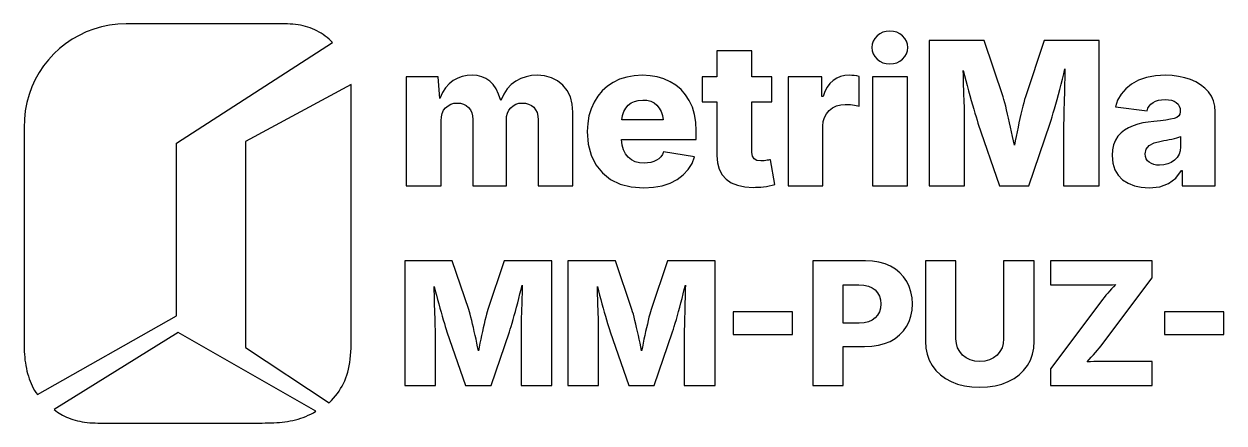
# Model space of a CAD drawing. Header units: metres. Extents: x 0.8 to 63.1, y 0.8 to 12.
# Drawn here: x 0.8 to 34.47, y 0.8 to 12 of the extents above; entities that cross this region are included whole.
import ezdxf

# ---------------------------------------------------------------- set-up
doc = ezdxf.new("R2010")
doc.units = ezdxf.units.M

msp = doc.modelspace()

# ---------------------------------------------------------------- linework, layer by layer
for p, q in [((2.75764, 11.8547), (2.54706, 11.7757)), ((2.976, 11.9173), (2.75764, 11.8547)), ((3.2014, 11.9628), (2.976, 11.9173)), ((3.43317, 11.9906), (3.2014, 11.9628)), ((3.67058, 12), (3.43317, 11.9906)), ((8.18823, 12), (3.67058, 12)), ((8.26517, 11.9986), (8.18823, 12)), ((8.3407, 11.9944), (8.26517, 11.9986)), ((8.41481, 11.9874), (8.3407, 11.9944)), ((8.48752, 11.9778), (8.41481, 11.9874)), ((8.55882, 11.9654), (8.48752, 11.9778)), ((8.62869, 11.9504), (8.55882, 11.9654)), ((8.69717, 11.9328), (8.62869, 11.9504)), ((8.76422, 11.9127), (8.69717, 11.9328)), ((8.82988, 11.8899), (8.76422, 11.9127)), ((8.8941, 11.8647), (8.82988, 11.8899)), ((8.95694, 11.837), (8.8941, 11.8647)), ((9.01834, 11.8069), (8.95694, 11.837)), ((9.07834, 11.7743), (9.01834, 11.8069)), ((24.992, 11.7921), (24.8992, 11.767)), ((25.0921, 11.8005), (24.992, 11.7921)), ((25.1934, 11.7921), (25.0921, 11.8005)), ((25.287, 11.767), (25.1934, 11.7921)), ((1.96893, 11.4473), (1.79646, 11.3096)), ((2.15199, 11.5714), (1.96893, 11.4473)), ((2.34494, 11.6811), (2.15199, 11.5714)), ((2.54706, 11.7757), (2.34494, 11.6811)), ((5.08235, 8.65881), (9.45882, 11.4823)), ((9.13693, 11.7394), (9.07834, 11.7743)), ((9.19411, 11.7022), (9.13693, 11.7394)), ((9.24988, 11.6627), (9.19411, 11.7022)), ((9.30423, 11.6209), (9.24988, 11.6627)), ((9.35716, 11.5769), (9.30423, 11.6209)), ((9.40869, 11.5307), (9.35716, 11.5769)), ((9.45882, 11.4823), (9.40869, 11.5307)), ((24.6244, 11.5177), (24.5965, 11.4326)), ((24.6708, 11.5956), (24.6244, 11.5177)), ((24.7358, 11.6663), (24.6708, 11.5956)), ((24.8138, 11.725), (24.7358, 11.6663)), ((24.8992, 11.767), (24.8138, 11.725)), ((25.3729, 11.725), (25.287, 11.767)), ((25.451, 11.6663), (25.3729, 11.725)), ((25.5161, 11.5956), (25.451, 11.6663)), ((25.5625, 11.5177), (25.5161, 11.5956)), ((25.5904, 11.4326), (25.5625, 11.5177)), ((27.7381, 11.5402), (26.1955, 11.5402)), ((26.1955, 11.5402), (26.1955, 7.45805)), ((28.271, 9.9512), (27.7381, 11.5402)), ((29.4181, 11.5402), (28.8936, 9.9512)), ((30.9635, 11.5402), (29.4181, 11.5402)), ((30.9635, 7.45805), (30.9635, 11.5402)), ((1.63528, 11.1588), (1.48611, 10.9957)), ((1.79646, 11.3096), (1.63528, 11.1588)), ((21.2204, 11.2499), (20.2415, 11.2499)), ((20.2415, 11.2499), (20.2415, 10.5211)), ((21.2204, 10.5211), (21.2204, 11.2499)), ((24.5965, 11.4326), (24.5872, 11.3403)), ((24.5872, 11.3403), (24.5965, 11.248)), ((24.5965, 11.248), (24.6244, 11.1628)), ((24.6244, 11.1628), (24.6708, 11.0849)), ((25.5161, 11.0849), (25.5625, 11.1628)), ((25.5625, 11.1628), (25.5904, 11.248)), ((25.5997, 11.3403), (25.5904, 11.4326)), ((25.5904, 11.248), (25.5997, 11.3403)), ((1.34964, 10.8209), (1.22658, 10.6351)), ((1.48611, 10.9957), (1.34964, 10.8209)), ((24.6708, 11.0849), (24.7358, 11.0142)), ((24.7358, 11.0142), (24.8138, 10.9555)), ((24.8138, 10.9555), (24.8992, 10.9135)), ((24.8992, 10.9135), (24.992, 10.8884)), ((24.992, 10.8884), (25.0921, 10.88)), ((25.0921, 10.88), (25.1934, 10.8884)), ((25.1934, 10.8884), (25.287, 10.9135)), ((25.287, 10.9135), (25.3729, 10.9555)), ((25.3729, 10.9555), (25.451, 11.0142)), ((25.451, 11.0142), (25.5161, 11.0849)), ((1.11765, 10.4389), (1.02353, 10.2331)), ((1.22658, 10.6351), (1.11765, 10.4389)), ((12.4229, 10.5211), (11.5225, 10.5211)), ((11.5225, 10.5211), (11.5225, 7.45805)), ((12.4677, 9.91286), (12.4229, 10.5211)), ((12.9673, 10.4767), (12.8422, 10.4101)), ((13.097, 10.5242), (12.9673, 10.4767)), ((13.2316, 10.5527), (13.097, 10.5242)), ((13.3708, 10.5622), (13.2316, 10.5527)), ((13.5133, 10.5517), (13.3708, 10.5622)), ((13.6433, 10.5204), (13.5133, 10.5517)), ((13.7608, 10.4682), (13.6433, 10.5204)), ((13.8659, 10.3951), (13.7608, 10.4682)), ((14.7426, 10.4689), (14.6007, 10.3964)), ((14.8893, 10.5208), (14.7426, 10.4689)), ((15.0406, 10.5518), (14.8893, 10.5208)), ((15.1967, 10.5622), (15.0406, 10.5518)), ((15.407, 10.5449), (15.1967, 10.5622)), ((15.5975, 10.493), (15.407, 10.5449)), ((15.7681, 10.4065), (15.5975, 10.493)), ((17.5113, 10.4477), (17.3297, 10.3608)), ((17.7084, 10.5098), (17.5113, 10.4477)), ((17.9208, 10.547), (17.7084, 10.5098)), ((18.1487, 10.5594), (17.9208, 10.547)), ((18.3626, 10.5482), (18.1487, 10.5594)), ((18.5641, 10.5146), (18.3626, 10.5482)), ((18.7532, 10.4585), (18.5641, 10.5146)), ((18.9298, 10.38), (18.7532, 10.4585)), ((20.2415, 10.5211), (19.8264, 10.5211)), ((19.8264, 10.5211), (19.8264, 9.81149)), ((21.7841, 10.5211), (21.2204, 10.5211)), ((21.7841, 9.81149), (21.7841, 10.5211)), ((23.1856, 10.5211), (22.2348, 10.5211)), ((22.2348, 10.5211), (22.2348, 7.45805)), ((23.1856, 9.96219), (23.1856, 10.5211)), ((23.5997, 10.4762), (23.4983, 10.4115)), ((23.709, 10.5225), (23.5997, 10.4762)), ((23.8262, 10.5502), (23.709, 10.5225)), ((23.9513, 10.5594), (23.8262, 10.5502)), ((24.0223, 10.5574), (23.9513, 10.5594)), ((24.0922, 10.5512), (24.0223, 10.5574)), ((24.1611, 10.5409), (24.0922, 10.5512)), ((24.229, 10.5266), (24.1611, 10.5409)), ((24.229, 9.6937), (24.229, 10.5266)), ((25.5829, 10.5211), (24.604, 10.5211)), ((24.604, 10.5211), (24.604, 7.45805)), ((25.5829, 7.45805), (25.5829, 10.5211)), ((27.1549, 10.5639), (27.1519, 10.6991)), ((27.1519, 10.6991), (27.1874, 10.5556)), ((27.1582, 10.4265), (27.1549, 10.5639)), ((27.1874, 10.5556), (27.2238, 10.4125)), ((29.8952, 10.3086), (29.9324, 10.4546)), ((29.9324, 10.4546), (29.9688, 10.6004)), ((29.9688, 10.6004), (30.0043, 10.7457)), ((29.998, 10.4663), (29.9943, 10.3224)), ((30.0013, 10.6074), (29.998, 10.4663)), ((30.0043, 10.7457), (30.0013, 10.6074)), ((32.2904, 10.4981), (32.0674, 10.4215)), ((32.5421, 10.5441), (32.2904, 10.4981)), ((32.8223, 10.5594), (32.5421, 10.5441)), ((33.0126, 10.5521), (32.8223, 10.5594)), ((33.1935, 10.53), (33.0126, 10.5521)), ((33.3652, 10.4931), (33.1935, 10.53)), ((33.5276, 10.4416), (33.3652, 10.4931)), ((33.6774, 10.3758), (33.5276, 10.4416)), ((1.02353, 10.2331), (0.94493, 10.0182)), ((9.97646, 10.3059), (7.01176, 8.70587)), ((9.97646, 3.01176), (9.97646, 10.3059)), ((12.6259, 10.2098), (12.5395, 10.0734)), ((12.7267, 10.322), (12.6259, 10.2098)), ((12.8422, 10.4101), (12.7267, 10.322)), ((13.9596, 10.2985), (13.8659, 10.3951)), ((14.043, 10.1759), (13.9596, 10.2985)), ((14.116, 10.0272), (14.043, 10.1759)), ((14.3557, 10.1776), (14.2587, 10.0284)), ((14.4697, 10.3003), (14.3557, 10.1776)), ((14.6007, 10.3964), (14.4697, 10.3003)), ((15.919, 10.2855), (15.7681, 10.4065)), ((16.0423, 10.1341), (15.919, 10.2855)), ((16.1304, 9.9567), (16.0423, 10.1341)), ((17.0215, 10.1228), (16.8972, 9.97423)), ((17.1657, 10.2516), (17.0215, 10.1228)), ((17.3297, 10.3608), (17.1657, 10.2516)), ((19.0911, 10.2796), (18.9298, 10.38)), ((19.2341, 10.1581), (19.0911, 10.2796)), ((19.3589, 10.0153), (19.2341, 10.1581)), ((23.2682, 10.1033), (23.2193, 9.96219)), ((23.3311, 10.2252), (23.2682, 10.1033)), ((23.4078, 10.3279), (23.3311, 10.2252)), ((23.4983, 10.4115), (23.4078, 10.3279)), ((27.1619, 10.2872), (27.1582, 10.4265)), ((27.1659, 10.1457), (27.1619, 10.2872)), ((27.17, 10.0057), (27.1659, 10.1457)), ((27.2238, 10.4125), (27.261, 10.27)), ((27.261, 10.27), (27.2991, 10.1279)), ((27.2991, 10.1279), (27.3373, 9.98898)), ((29.8189, 10.0184), (29.8571, 10.1622)), ((29.8571, 10.1622), (29.8952, 10.3086)), ((29.9903, 10.1759), (29.9785, 9.75592)), ((29.9943, 10.3224), (29.9903, 10.1759)), ((31.7094, 10.1825), (31.5794, 10.0324)), ((31.8728, 10.3142), (31.7094, 10.1825)), ((32.0674, 10.4215), (31.8728, 10.3142)), ((33.8109, 10.2961), (33.6774, 10.3758)), ((33.9284, 10.2025), (33.8109, 10.2961)), ((34.0297, 10.095), (33.9284, 10.2025)), ((0.88258, 9.79509), (0.83717, 9.56427)), ((0.94493, 10.0182), (0.88258, 9.79509)), ((12.5395, 10.0734), (12.4677, 9.91286)), ((12.7745, 9.74847), (12.8606, 9.77315)), ((12.8606, 9.77315), (12.9557, 9.78136)), ((12.9557, 9.78136), (13.048, 9.77356)), ((13.048, 9.77356), (13.1314, 9.75018)), ((14.1786, 9.85258), (14.116, 10.0272)), ((14.2587, 10.0284), (14.1786, 9.85258)), ((14.5958, 9.74814), (14.6833, 9.77306)), ((14.6833, 9.77306), (14.7816, 9.78136)), ((14.7816, 9.78136), (14.8741, 9.77382)), ((14.8741, 9.77382), (14.958, 9.75122)), ((16.1832, 9.75327), (16.1304, 9.9567)), ((16.7926, 9.806), (16.7098, 9.62073)), ((16.8972, 9.97423), (16.7926, 9.806)), ((17.749, 9.71696), (17.8308, 9.78229)), ((17.8308, 9.78229), (17.9261, 9.82895)), ((17.9261, 9.82895), (18.0348, 9.85695)), ((18.0348, 9.85695), (18.1571, 9.86627)), ((18.1571, 9.86627), (18.2779, 9.85712)), ((18.2779, 9.85712), (18.385, 9.82964)), ((18.385, 9.82964), (18.4784, 9.78383)), ((18.4784, 9.78383), (18.5582, 9.71971)), ((19.4655, 9.85121), (19.3589, 10.0153)), ((19.5508, 9.66687), (19.4655, 9.85121)), ((19.8264, 9.81149), (20.2415, 9.81149)), ((20.2415, 9.81149), (20.2415, 8.31012)), ((21.2204, 8.39503), (21.2204, 9.81149)), ((21.2204, 9.81149), (21.7841, 9.81149)), ((23.2193, 9.96219), (23.1856, 9.96219)), ((27.174, 9.87071), (27.17, 10.0057)), ((27.1813, 9.61555), (27.174, 9.87071)), ((27.3373, 9.98898), (27.3745, 9.85568)), ((27.3745, 9.85568), (27.4109, 9.72801)), ((28.2928, 9.87604), (28.271, 9.9512)), ((28.3162, 9.79025), (28.2928, 9.87604)), ((28.3412, 9.69386), (28.3162, 9.79025)), ((28.8484, 9.78992), (28.8234, 9.69308)), ((28.8718, 9.87595), (28.8484, 9.78992)), ((28.8936, 9.9512), (28.8718, 9.87595)), ((29.7453, 9.74786), (29.7817, 9.88031)), ((29.7817, 9.88031), (29.8189, 10.0184)), ((31.4829, 9.86398), (31.4199, 9.67725)), ((31.5794, 10.0324), (31.4829, 9.86398)), ((32.4172, 9.74878), (32.4773, 9.79501)), ((32.4773, 9.79501), (32.5478, 9.83218)), ((32.5478, 9.83218), (32.6273, 9.85873)), ((32.6273, 9.85873), (32.716, 9.87466)), ((32.716, 9.87466), (32.8138, 9.87997)), ((32.8138, 9.87997), (32.9081, 9.87459)), ((32.9081, 9.87459), (32.9916, 9.8584)), ((32.9916, 9.8584), (33.0644, 9.83144)), ((33.0644, 9.83144), (33.1266, 9.79369)), ((33.1266, 9.79369), (33.1763, 9.74599)), ((34.1113, 9.9744), (34.0297, 10.095)), ((34.1696, 9.84126), (34.1113, 9.9744)), ((34.2046, 9.69565), (34.1696, 9.84126)), ((0.83717, 9.56427), (0.8094, 9.32646)), ((12.5094, 9.39093), (12.5333, 9.49092)), ((12.5333, 9.49092), (12.5732, 9.57722)), ((12.5732, 9.57722), (12.629, 9.64983)), ((12.629, 9.64983), (12.6973, 9.70737)), ((12.6973, 9.70737), (12.7745, 9.74847)), ((13.1314, 9.75018), (13.2058, 9.71123)), ((13.2058, 9.71123), (13.2713, 9.65669)), ((13.2713, 9.65669), (13.3247, 9.58896)), ((13.3247, 9.58896), (13.3628, 9.51045)), ((13.3628, 9.51045), (13.3857, 9.42114)), ((14.3404, 9.4006), (14.363, 9.494)), ((14.363, 9.494), (14.4007, 9.57661)), ((14.4007, 9.57661), (14.4535, 9.64845)), ((14.4535, 9.64845), (14.5192, 9.70659)), ((14.5192, 9.70659), (14.5958, 9.74814)), ((14.958, 9.75122), (15.0333, 9.71355)), ((15.0333, 9.71355), (15.1, 9.66081)), ((15.1, 9.66081), (15.1546, 9.59351)), ((15.1546, 9.59351), (15.1936, 9.51218)), ((15.1936, 9.51218), (15.217, 9.41679)), ((16.2009, 9.52382), (16.1832, 9.75327)), ((16.2009, 7.45805), (16.2009, 9.52382)), ((16.7098, 9.62073), (16.6506, 9.42108)), ((17.5709, 9.31285), (17.5926, 9.43365)), ((17.5926, 9.43365), (17.6295, 9.54128)), ((17.6295, 9.54128), (17.6816, 9.63571)), ((17.6816, 9.63571), (17.749, 9.71696)), ((18.5582, 9.71971), (18.6237, 9.63931)), ((18.6237, 9.63931), (18.6746, 9.54471)), ((18.6746, 9.54471), (18.7107, 9.4359)), ((18.7107, 9.4359), (18.7321, 9.31285)), ((19.6117, 9.4632), (19.5508, 9.66687)), ((19.6483, 9.24016), (19.6117, 9.4632)), ((23.2581, 9.37723), (23.3138, 9.48167)), ((23.3138, 9.48167), (23.3917, 9.5731)), ((23.3917, 9.5731), (23.4867, 9.64743)), ((23.4867, 9.64743), (23.5933, 9.70052)), ((23.5933, 9.70052), (23.7117, 9.73236)), ((23.7117, 9.73236), (23.8419, 9.74298)), ((23.8419, 9.74298), (23.8883, 9.7422)), ((23.8883, 9.7422), (23.9376, 9.7399)), ((23.9376, 9.7399), (23.9899, 9.73605)), ((23.9899, 9.73605), (24.0452, 9.73067)), ((24.0452, 9.73067), (24.0993, 9.72372)), ((24.0993, 9.72372), (24.1479, 9.71526)), ((24.1479, 9.71526), (24.1912, 9.70525)), ((24.1912, 9.70525), (24.229, 9.6937)), ((27.1844, 9.4987), (27.1813, 9.61555)), ((27.1866, 9.39331), (27.1844, 9.4987)), ((27.4109, 9.72801), (27.4464, 9.60599)), ((27.4464, 9.60599), (27.48, 9.49229)), ((27.48, 9.49229), (27.5109, 9.38956)), ((28.3677, 9.58684), (28.3412, 9.69386)), ((28.3952, 9.47227), (28.3677, 9.58684)), ((28.4228, 9.35327), (28.3952, 9.47227)), ((28.7695, 9.4704), (28.7422, 9.35121)), ((28.7969, 9.58546), (28.7695, 9.4704)), ((28.8234, 9.69308), (28.7969, 9.58546)), ((29.6446, 9.39607), (29.676, 9.50282)), ((29.676, 9.50282), (29.7098, 9.62106)), ((29.7098, 9.62106), (29.7453, 9.74786)), ((29.9718, 9.50592), (29.9696, 9.39745)), ((29.9749, 9.62656), (29.9718, 9.50592)), ((29.9785, 9.75592), (29.9749, 9.62656)), ((31.4199, 9.67725), (32.3062, 9.5649)), ((32.3062, 9.5649), (32.3316, 9.63373)), ((32.3316, 9.63373), (32.3686, 9.69502)), ((32.3686, 9.69502), (32.4172, 9.74878)), ((33.1763, 9.74599), (33.2118, 9.68922)), ((33.2294, 9.4722), (33.197, 9.41869)), ((33.2118, 9.68922), (33.2331, 9.62338)), ((33.2402, 9.53751), (33.2294, 9.4722)), ((33.2331, 9.62338), (33.2402, 9.54846)), ((33.2402, 9.54846), (33.2402, 9.53751)), ((34.2162, 9.53751), (34.2046, 9.69565)), ((34.2162, 7.45805), (34.2162, 9.53751)), ((0.8094, 9.32646), (0.79999, 9.08235)), ((12.5014, 9.27722), (12.5094, 9.39093)), ((12.5014, 7.45805), (12.5014, 9.27722)), ((13.3857, 9.42114), (13.3933, 9.32106)), ((13.3933, 9.32106), (13.3933, 7.45805)), ((14.3329, 9.29642), (14.3404, 9.4006)), ((14.3329, 7.45805), (14.3329, 9.29642)), ((15.217, 9.41679), (15.2248, 9.30736)), ((15.2248, 9.30736), (15.2248, 7.45805)), ((16.6151, 9.20703), (16.6033, 8.97859)), ((16.6506, 9.42108), (16.6151, 9.20703)), ((18.7321, 9.31285), (17.5709, 9.31285)), ((19.6604, 8.99779), (19.6483, 9.24016)), ((23.2136, 9.12929), (23.2248, 9.25977)), ((23.2136, 7.45805), (23.2136, 9.12929)), ((23.2248, 9.25977), (23.2581, 9.37723)), ((27.1879, 9.29939), (27.1866, 9.39331)), ((27.1884, 9.21695), (27.1879, 9.29939)), ((27.1884, 7.45805), (27.1884, 9.21695)), ((27.5109, 9.38956), (27.5389, 9.29778)), ((27.5389, 9.29778), (27.5642, 9.21695)), ((27.5642, 9.21695), (28.1672, 7.45805)), ((28.4505, 9.22981), (28.4228, 9.35327)), ((28.4785, 9.10188), (28.4505, 9.22981)), ((28.5062, 8.97279), (28.4785, 9.10188)), ((28.6875, 9.10051), (28.6606, 8.97202)), ((28.7148, 9.22792), (28.6875, 9.10051)), ((28.7422, 9.35121), (28.7148, 9.22792)), ((28.9946, 7.45805), (29.5892, 9.21695)), ((29.5892, 9.21695), (29.6157, 9.30077)), ((29.6157, 9.30077), (29.6446, 9.39607)), ((29.9683, 9.30112), (29.9678, 9.21695)), ((29.9678, 9.21695), (29.9678, 7.45805)), ((29.9696, 9.39745), (29.9683, 9.30112)), ((31.9149, 9.14297), (31.789, 9.08853)), ((32.0507, 9.18665), (31.9149, 9.14297)), ((32.193, 9.22176), (32.0507, 9.18665)), ((32.3417, 9.24831), (32.193, 9.22176)), ((32.4969, 9.26628), (32.3417, 9.24831)), ((32.6819, 9.28366), (32.4969, 9.26628)), ((32.8387, 9.30293), (32.6819, 9.28366)), ((32.9673, 9.32408), (32.8387, 9.30293)), ((33.0677, 9.34711), (32.9673, 9.32408)), ((33.1431, 9.377), (33.0677, 9.34711)), ((33.197, 9.41869), (33.1431, 9.377)), ((0.79999, 9.08235), (0.79999, 3.05882)), ((16.6033, 8.97859), (16.6297, 8.62988)), ((17.5822, 8.60129), (17.5653, 8.75668)), ((17.5653, 8.75668), (19.6604, 8.75668)), ((19.6604, 8.75668), (19.6604, 8.99779)), ((28.5332, 8.84573), (28.5062, 8.97279)), ((28.5595, 8.72075), (28.5332, 8.84573)), ((28.6346, 8.8454), (28.6094, 8.72066)), ((28.6606, 8.97202), (28.6346, 8.8454)), ((31.49, 8.84709), (31.4201, 8.73837)), ((31.5765, 8.9406), (31.49, 8.84709)), ((31.6762, 9.02107), (31.5765, 8.9406)), ((31.789, 9.08853), (31.6762, 9.02107)), ((32.926, 8.75308), (33.0045, 8.76764)), ((33.0045, 8.76764), (33.0798, 8.78355)), ((33.0798, 8.78355), (33.1455, 8.80121)), ((33.1455, 8.80121), (33.2018, 8.82057)), ((33.2018, 8.82057), (33.2486, 8.84164)), ((33.2486, 8.84164), (33.2486, 8.54848)), ((5.08235, 3.81175), (5.08235, 8.65881)), ((7.01176, 8.70587), (7.01176, 2.91763)), ((16.6297, 8.62988), (16.7088, 8.32074)), ((17.619, 8.46661), (17.5822, 8.60129)), ((17.6755, 8.35265), (17.619, 8.46661)), ((28.5851, 8.59779), (28.5595, 8.72075)), ((28.6094, 8.72066), (28.5851, 8.59779)), ((31.3401, 8.46851), (31.3302, 8.30737)), ((31.3701, 8.61218), (31.3401, 8.46851)), ((31.4201, 8.73837), (31.3701, 8.61218)), ((32.2557, 8.3512), (32.284, 8.48596)), ((32.284, 8.48596), (32.3686, 8.59161)), ((32.3686, 8.59161), (32.5097, 8.66815)), ((32.5097, 8.66815), (32.7073, 8.71559)), ((32.7073, 8.71559), (32.7774, 8.72707)), ((32.7774, 8.72707), (32.8503, 8.73955)), ((32.8503, 8.73955), (32.926, 8.75308)), ((33.2379, 8.44006), (33.2058, 8.34229)), ((33.2486, 8.54848), (33.2379, 8.44006)), ((16.7088, 8.32074), (16.8407, 8.05113)), ((17.7518, 8.25941), (17.6755, 8.35265)), ((17.8447, 8.1869), (17.7518, 8.25941)), ((17.9506, 8.13513), (17.8447, 8.1869)), ((18.0697, 8.10405), (17.9506, 8.13513)), ((18.202, 8.0937), (18.0697, 8.10405)), ((18.2968, 8.09875), (18.202, 8.0937)), ((18.385, 8.11389), (18.2968, 8.09875)), ((18.4665, 8.13914), (18.385, 8.11389)), ((18.5414, 8.1745), (18.4665, 8.13914)), ((18.6076, 8.21945), (18.5414, 8.1745)), ((18.6634, 8.27347), (18.6076, 8.21945)), ((18.7086, 8.33656), (18.6634, 8.27347)), ((18.7433, 8.40874), (18.7086, 8.33656)), ((19.6156, 8.26903), (18.7433, 8.40874)), ((19.4343, 7.91217), (19.5408, 8.08049)), ((19.5408, 8.08049), (19.6156, 8.26903)), ((20.2415, 8.31012), (20.2576, 8.10403)), ((20.2576, 8.10403), (20.306, 7.92415)), ((21.236, 8.29076), (21.2204, 8.39503)), ((21.2828, 8.21626), (21.236, 8.29076)), ((21.3608, 8.17157), (21.2828, 8.21626)), ((21.47, 8.15668), (21.3608, 8.17157)), ((21.4978, 8.15746), (21.47, 8.15668)), ((21.5307, 8.15976), (21.4978, 8.15746)), ((21.5686, 8.1636), (21.5307, 8.15976)), ((21.6116, 8.16901), (21.5686, 8.1636)), ((21.654, 8.17493), (21.6116, 8.16901)), ((21.6898, 8.18033), (21.654, 8.17493)), ((21.7192, 8.18521), (21.6898, 8.18033)), ((21.7421, 8.18956), (21.7192, 8.18521)), ((21.8683, 7.4937), (21.7421, 8.18956)), ((31.3302, 8.30737), (31.3483, 8.09436)), ((31.3483, 8.09436), (31.4027, 7.91013)), ((32.2628, 8.27904), (32.2557, 8.3512)), ((32.2841, 8.21594), (32.2628, 8.27904)), ((32.3196, 8.16193), (32.2841, 8.21594)), ((32.3693, 8.11697), (32.3196, 8.16193)), ((32.4301, 8.0816), (32.3693, 8.11697)), ((32.4987, 8.05634), (32.4301, 8.0816)), ((32.9872, 8.11626), (32.8875, 8.07175)), ((33.0775, 8.17857), (32.9872, 8.11626)), ((33.1524, 8.25513), (33.0775, 8.17857)), ((33.2058, 8.34229), (33.1524, 8.25513)), ((16.8407, 8.05113), (17.0254, 7.82109)), ((17.0254, 7.82109), (17.2562, 7.6371)), ((19.1261, 7.63614), (19.2961, 7.76405)), ((19.2961, 7.76405), (19.4343, 7.91217)), ((20.306, 7.92415), (20.3867, 7.77046)), ((20.3867, 7.77046), (20.4995, 7.64297)), ((31.4027, 7.91013), (31.4934, 7.75465)), ((31.4934, 7.75465), (31.6204, 7.62794)), ((32.5752, 8.04118), (32.4987, 8.05634)), ((32.6596, 8.03613), (32.5752, 8.04118)), ((32.7783, 8.04503), (32.6596, 8.03613)), ((32.8875, 8.07175), (32.7783, 8.04503)), ((33.1164, 7.67604), (33.271, 7.88818)), ((33.271, 7.88818), (33.2963, 7.88818)), ((33.2963, 7.88818), (33.2963, 7.45805)), ((11.5225, 7.45805), (12.5014, 7.45805)), ((13.3933, 7.45805), (14.3329, 7.45805)), ((15.2248, 7.45805), (16.2009, 7.45805)), ((17.2562, 7.6371), (17.5264, 7.50568)), ((17.5264, 7.50568), (17.8361, 7.42682)), ((17.8361, 7.42682), (18.1852, 7.40053)), ((18.1852, 7.40053), (18.4575, 7.41527)), ((18.4575, 7.41527), (18.7051, 7.45944)), ((18.7051, 7.45944), (18.928, 7.53307)), ((18.928, 7.53307), (19.1261, 7.63614)), ((20.4995, 7.64297), (20.6437, 7.54289)), ((20.6437, 7.54289), (20.8179, 7.47142)), ((20.8179, 7.47142), (21.0223, 7.42853)), ((21.0223, 7.42853), (21.2568, 7.41423)), ((21.2568, 7.41423), (21.3266, 7.41525)), ((21.3266, 7.41525), (21.3985, 7.41833)), ((21.3985, 7.41833), (21.4725, 7.42348)), ((21.4725, 7.42348), (21.5485, 7.43068)), ((21.5485, 7.43068), (21.6264, 7.44078)), ((21.6264, 7.44078), (21.7056, 7.45465)), ((21.7056, 7.45465), (21.7862, 7.47229)), ((21.7862, 7.47229), (21.8683, 7.4937)), ((22.2348, 7.45805), (23.2136, 7.45805)), ((24.604, 7.45805), (25.5829, 7.45805)), ((26.1955, 7.45805), (27.1884, 7.45805)), ((28.1672, 7.45805), (28.9946, 7.45805)), ((29.9678, 7.45805), (30.9635, 7.45805)), ((31.6204, 7.62794), (31.7757, 7.52965)), ((31.7757, 7.52965), (31.951, 7.45944)), ((31.951, 7.45944), (32.1466, 7.41733)), ((32.1466, 7.41733), (32.3623, 7.40329)), ((32.3623, 7.40329), (32.662, 7.43359)), ((32.662, 7.43359), (32.9134, 7.52451)), ((32.9134, 7.52451), (33.1164, 7.67604)), ((33.2963, 7.45805), (34.2162, 7.45805)), ((12.8163, 5.35341), (11.4815, 5.35341)), ((11.4815, 5.35341), (11.4815, 1.84982)), ((13.2774, 3.98959), (12.8163, 5.35341)), ((14.27, 5.35341), (13.8162, 3.98959)), ((15.6072, 5.35341), (14.27, 5.35341)), ((15.6072, 1.84982), (15.6072, 5.35341)), ((17.3952, 5.35341), (16.0604, 5.35341)), ((16.0604, 5.35341), (16.0604, 1.84982)), ((17.8563, 3.98959), (17.3952, 5.35341)), ((18.8489, 5.35341), (18.3951, 3.98959)), ((20.1861, 5.35341), (18.8489, 5.35341)), ((20.1861, 1.84982), (20.1861, 5.35341)), ((24.4068, 5.35341), (22.9264, 5.35341)), ((22.9264, 5.35341), (22.9264, 1.84982)), ((24.6036, 5.34386), (24.4068, 5.35341)), ((24.7866, 5.3152), (24.6036, 5.34386)), ((24.9556, 5.26744), (24.7866, 5.3152)), ((25.1106, 5.20058), (24.9556, 5.26744)), ((25.25, 5.11665), (25.1106, 5.20058)), ((25.3724, 5.01775), (25.25, 5.11665)), ((26.9471, 5.35341), (26.0904, 5.35341)), ((26.0904, 5.35341), (26.0904, 3.09372)), ((26.9471, 3.16193), (26.9471, 5.35341)), ((29.141, 5.35341), (28.2843, 5.35341)), ((28.2843, 5.35341), (28.2843, 3.16193)), ((29.141, 3.09372), (29.141, 5.35341)), ((32.4467, 5.35341), (29.5999, 5.35341)), ((29.5999, 5.35341), (29.5999, 4.67622)), ((32.4467, 4.87607), (32.4467, 5.35341)), ((25.4776, 4.90385), (25.3724, 5.01775)), ((25.5656, 4.77496), (25.4776, 4.90385)), ((25.6352, 4.63315), (25.5656, 4.77496)), ((31.0682, 3.03494), (32.4467, 4.87607)), ((12.3117, 4.51543), (12.3091, 4.63152)), ((12.3091, 4.63152), (12.3398, 4.5083)), ((12.3145, 4.39755), (12.3117, 4.51543)), ((12.3177, 4.27794), (12.3145, 4.39755)), ((12.3398, 4.5083), (12.3713, 4.38553)), ((12.3713, 4.38553), (12.4035, 4.26318)), ((14.6828, 4.29631), (14.7151, 4.42168)), ((14.7151, 4.42168), (14.7465, 4.54674)), ((14.7465, 4.54674), (14.7773, 4.67149)), ((14.7718, 4.43167), (14.7686, 4.30821)), ((14.7747, 4.55276), (14.7718, 4.43167)), ((14.7773, 4.67149), (14.7747, 4.55276)), ((16.8905, 4.51543), (16.888, 4.63152)), ((16.888, 4.63152), (16.9187, 4.5083)), ((16.8934, 4.39755), (16.8905, 4.51543)), ((16.8966, 4.27794), (16.8934, 4.39755)), ((16.9187, 4.5083), (16.9502, 4.38553)), ((16.9502, 4.38553), (16.9824, 4.26318)), ((19.2617, 4.29631), (19.294, 4.42168)), ((19.294, 4.42168), (19.3254, 4.54674)), ((19.3254, 4.54674), (19.3561, 4.67149)), ((19.3507, 4.43167), (19.3475, 4.30821)), ((19.3535, 4.55276), (19.3507, 4.43167)), ((19.3561, 4.67149), (19.3535, 4.55276)), ((23.7831, 3.59927), (23.7831, 4.68092)), ((23.7831, 4.68092), (24.2248, 4.68092)), ((24.2248, 4.68092), (24.3661, 4.67181)), ((24.3661, 4.67181), (24.4893, 4.64449)), ((24.4893, 4.64449), (24.5942, 4.59892)), ((24.5942, 4.59892), (24.681, 4.53513)), ((24.681, 4.53513), (24.749, 4.45592)), ((24.749, 4.45592), (24.7975, 4.36406)), ((25.6848, 4.48044), (25.6352, 4.63315)), ((25.7147, 4.31686), (25.6848, 4.48044)), ((29.5999, 4.67622), (30.7454, 4.67622)), ((30.7454, 4.67622), (30.8303, 4.67628)), ((30.8303, 4.67628), (30.915, 4.67651)), ((30.915, 4.67651), (30.9995, 4.67688)), ((30.9995, 4.67688), (31.084, 4.6774)), ((31.084, 4.6774), (31.1682, 4.67834)), ((31.1527, 4.38397), (31.1028, 4.32321)), ((31.2041, 4.44461), (31.1527, 4.38397)), ((31.1682, 4.67834), (31.2523, 4.68004)), ((31.2567, 4.50508), (31.2041, 4.44461)), ((31.2523, 4.68004), (31.3363, 4.68246)), ((31.3103, 4.56541), (31.2567, 4.50508)), ((31.3647, 4.62558), (31.3103, 4.56541)), ((31.3363, 4.68246), (31.4201, 4.68561)), ((31.4201, 4.68561), (31.3647, 4.62558)), ((12.3212, 4.15654), (12.3177, 4.27794)), ((12.3282, 3.92052), (12.3212, 4.15654)), ((12.4035, 4.26318), (12.4365, 4.14128)), ((12.4365, 4.14128), (12.4695, 4.02202)), ((14.5846, 3.92876), (14.6169, 4.04729)), ((14.6169, 4.04729), (14.6499, 4.17065)), ((14.6499, 4.17065), (14.6828, 4.29631)), ((14.7651, 4.1824), (14.7581, 3.93758)), ((14.7686, 4.30821), (14.7651, 4.1824)), ((16.9001, 4.15654), (16.8966, 4.27794)), ((16.9071, 3.92052), (16.9001, 4.15654)), ((16.9824, 4.26318), (17.0154, 4.14128)), ((17.0154, 4.14128), (17.0484, 4.02202)), ((19.1635, 3.92876), (19.1957, 4.04729)), ((19.1957, 4.04729), (19.2287, 4.17065)), ((19.2287, 4.17065), (19.2617, 4.29631)), ((19.344, 4.1824), (19.337, 3.93758)), ((19.3475, 4.30821), (19.344, 4.1824)), ((24.7975, 4.36406), (24.8266, 4.25957)), ((24.8266, 4.25957), (24.8363, 4.14243)), ((24.8363, 4.14243), (24.8267, 4.02612)), ((25.7144, 3.96719), (25.7246, 4.14243)), ((25.7246, 4.14243), (25.7147, 4.31686)), ((31.0075, 4.20123), (29.6023, 2.32481)), ((31.0544, 4.26228), (31.0075, 4.20123)), ((31.1028, 4.32321), (31.0544, 4.26228)), ((1.17647, 1.59999), (5.08235, 3.81175)), ((12.3345, 3.70152), (12.3282, 3.92052)), ((12.4695, 4.02202), (12.5017, 3.90761)), ((12.5017, 3.90761), (12.5332, 3.79803)), ((12.5332, 3.79803), (12.5639, 3.69331)), ((13.2963, 3.92508), (13.2774, 3.98959)), ((13.3166, 3.85147), (13.2963, 3.92508)), ((13.3382, 3.76872), (13.3166, 3.85147)), ((13.3612, 3.67688), (13.3382, 3.76872)), ((13.7554, 3.76807), (13.7325, 3.6757)), ((13.7771, 3.85117), (13.7554, 3.76807)), ((13.7973, 3.925), (13.7771, 3.85117)), ((13.8162, 3.98959), (13.7973, 3.925)), ((14.4931, 3.60477), (14.5224, 3.70625)), ((14.5224, 3.70625), (14.5531, 3.81508)), ((14.5531, 3.81508), (14.5846, 3.92876)), ((14.7518, 3.71097), (14.7491, 3.60742)), ((14.7581, 3.93758), (14.7518, 3.71097)), ((16.9134, 3.70152), (16.9071, 3.92052)), ((17.0484, 4.02202), (17.0806, 3.90761)), ((17.0806, 3.90761), (17.1121, 3.79803)), ((17.1121, 3.79803), (17.1428, 3.69331)), ((17.8752, 3.92508), (17.8563, 3.98959)), ((17.8954, 3.85147), (17.8752, 3.92508)), ((17.9171, 3.76872), (17.8954, 3.85147)), ((17.94, 3.67688), (17.9171, 3.76872)), ((18.3343, 3.76807), (18.3114, 3.6757)), ((18.356, 3.85117), (18.3343, 3.76807)), ((18.3762, 3.925), (18.356, 3.85117)), ((18.3951, 3.98959), (18.3762, 3.925)), ((19.072, 3.60477), (19.1013, 3.70625)), ((19.1013, 3.70625), (19.132, 3.81508)), ((19.132, 3.81508), (19.1635, 3.92876)), ((19.3307, 3.71097), (19.328, 3.60742)), ((19.337, 3.93758), (19.3307, 3.71097)), ((22.3624, 3.9167), (20.6951, 3.9167)), ((20.6951, 3.9167), (20.6951, 3.28418)), ((22.3624, 3.28418), (22.3624, 3.9167)), ((24.6822, 3.74858), (24.596, 3.68326)), ((24.7496, 3.82919), (24.6822, 3.74858)), ((24.7978, 3.92171), (24.7496, 3.82919)), ((24.8267, 4.02612), (24.7978, 3.92171)), ((25.6331, 3.65152), (25.6839, 3.80356)), ((25.6839, 3.80356), (25.7144, 3.96719)), ((34.4661, 3.9167), (32.7988, 3.9167)), ((32.7988, 3.9167), (32.7988, 3.28418)), ((34.4661, 3.28418), (34.4661, 3.9167)), ((12.3372, 3.60124), (12.3345, 3.70152)), ((12.3391, 3.51079), (12.3372, 3.60124)), ((12.3403, 3.43018), (12.3391, 3.51079)), ((12.3406, 3.35942), (12.3403, 3.43018)), ((12.5639, 3.69331), (12.593, 3.59573)), ((12.593, 3.59573), (12.6197, 3.50755)), ((12.6197, 3.50755), (12.644, 3.42877)), ((12.644, 3.42877), (12.6658, 3.35942)), ((13.3849, 3.57855), (13.3612, 3.67688)), ((13.4088, 3.47641), (13.3849, 3.57855)), ((13.4328, 3.37045), (13.4088, 3.47641)), ((13.457, 3.26067), (13.4328, 3.37045)), ((13.6615, 3.36884), (13.6378, 3.25949)), ((13.6852, 3.47466), (13.6615, 3.36884)), ((13.7088, 3.57693), (13.6852, 3.47466)), ((13.7325, 3.6757), (13.7088, 3.57693)), ((14.4181, 3.35942), (14.441, 3.43135)), ((14.441, 3.43135), (14.466, 3.51314)), ((14.466, 3.51314), (14.4931, 3.60477)), ((14.7461, 3.43166), (14.7457, 3.35942)), ((14.7472, 3.51433), (14.7461, 3.43166)), ((14.7491, 3.60742), (14.7472, 3.51433)), ((16.9161, 3.60124), (16.9134, 3.70152)), ((16.918, 3.51079), (16.9161, 3.60124)), ((16.9191, 3.43018), (16.918, 3.51079)), ((16.9195, 3.35942), (16.9191, 3.43018)), ((17.1428, 3.69331), (17.1719, 3.59573)), ((17.1719, 3.59573), (17.1986, 3.50755)), ((17.1986, 3.50755), (17.2229, 3.42877)), ((17.2229, 3.42877), (17.2447, 3.35942)), ((17.9638, 3.57855), (17.94, 3.67688)), ((17.9877, 3.47641), (17.9638, 3.57855)), ((18.0117, 3.37045), (17.9877, 3.47641)), ((18.0359, 3.26067), (18.0117, 3.37045)), ((18.2404, 3.36884), (18.2167, 3.25949)), ((18.264, 3.47466), (18.2404, 3.36884)), ((18.2877, 3.57693), (18.264, 3.47466)), ((18.3114, 3.6757), (18.2877, 3.57693)), ((18.9969, 3.35942), (19.0199, 3.43135)), ((19.0199, 3.43135), (19.0449, 3.51314)), ((19.0449, 3.51314), (19.072, 3.60477)), ((19.325, 3.43166), (19.3246, 3.35942)), ((19.3261, 3.51433), (19.325, 3.43166)), ((19.328, 3.60742), (19.3261, 3.51433)), ((24.2272, 3.59927), (23.7831, 3.59927)), ((24.3685, 3.60861), (24.2272, 3.59927)), ((24.4914, 3.63661), (24.3685, 3.60861)), ((24.596, 3.68326), (24.4914, 3.63661)), ((25.3648, 3.27185), (25.472, 3.38399)), ((25.472, 3.38399), (25.562, 3.51111)), ((25.562, 3.51111), (25.6331, 3.65152)), ((0.79999, 3.05882), (0.80071, 2.97447)), ((5.12941, 3.34117), (1.64705, 1.17647)), ((8.98822, 1.12941), (5.12941, 3.34117)), ((12.3406, 1.84982), (12.3406, 3.35942)), ((12.6658, 3.35942), (13.1876, 1.84982)), ((13.481, 3.14986), (13.457, 3.26067)), ((13.5043, 3.04082), (13.481, 3.14986)), ((13.5271, 2.93355), (13.5043, 3.04082)), ((13.592, 3.04053), (13.5703, 2.93347)), ((13.6145, 3.1492), (13.592, 3.04053)), ((13.6378, 3.25949), (13.6145, 3.1492)), ((13.9036, 1.84982), (14.4181, 3.35942)), ((14.7457, 3.35942), (14.7457, 1.84982)), ((16.9195, 1.84982), (16.9195, 3.35942)), ((17.2447, 3.35942), (17.7665, 1.84982)), ((18.0598, 3.14986), (18.0359, 3.26067)), ((18.0832, 3.04082), (18.0598, 3.14986)), ((18.106, 2.93355), (18.0832, 3.04082)), ((18.1709, 3.04053), (18.1491, 2.93347)), ((18.1934, 3.1492), (18.1709, 3.04053)), ((18.2167, 3.25949), (18.1934, 3.1492)), ((18.4825, 1.84982), (18.9969, 3.35942)), ((19.3246, 3.35942), (19.3246, 1.84982)), ((20.6951, 3.28418), (22.3624, 3.28418)), ((24.9408, 3.02722), (25.0984, 3.09254)), ((25.0984, 3.09254), (25.2402, 3.1747)), ((25.2402, 3.1747), (25.3648, 3.27185)), ((26.0904, 3.09372), (26.1023, 2.9048)), ((26.9586, 3.03038), (26.9471, 3.16193)), ((26.9932, 2.91089), (26.9586, 3.03038)), ((28.2728, 3.03038), (28.2382, 2.91089)), ((28.2843, 3.16193), (28.2728, 3.03038)), ((29.129, 2.9048), (29.141, 3.09372)), ((31.0186, 2.97021), (31.0682, 3.03494)), ((32.7988, 3.28418), (34.4661, 3.28418)), ((0.80071, 2.97447), (0.80292, 2.89091)), ((0.80292, 2.89091), (0.80666, 2.8082)), ((0.80666, 2.8082), (0.81204, 2.72639)), ((0.81204, 2.72639), (0.81911, 2.64558)), ((7.01176, 2.91763), (9.3647, 1.3647)), ((9.96359, 2.69119), (9.97076, 2.79411)), ((9.97076, 2.79411), (9.97505, 2.90091)), ((9.97505, 2.90091), (9.97646, 3.01176)), ((13.5493, 2.82802), (13.5271, 2.93355)), ((13.5703, 2.93347), (13.5493, 2.82802)), ((18.1281, 2.82802), (18.106, 2.93355)), ((18.1491, 2.93347), (18.1281, 2.82802)), ((23.7831, 2.94324), (24.3825, 2.94324)), ((23.7831, 1.84982), (23.7831, 2.94324)), ((24.3825, 2.94324), (24.5829, 2.95258)), ((24.5829, 2.95258), (24.769, 2.98056)), ((24.769, 2.98056), (24.9408, 3.02722)), ((26.1023, 2.9048), (26.138, 2.72838)), ((26.138, 2.72838), (26.1975, 2.56444)), ((27.0508, 2.80347), (26.9932, 2.91089)), ((27.1315, 2.70808), (27.0508, 2.80347)), ((27.2309, 2.6299), (27.1315, 2.70808)), ((28.0998, 2.70808), (28.0003, 2.6299)), ((28.1805, 2.80347), (28.0998, 2.70808)), ((28.2382, 2.91089), (28.1805, 2.80347)), ((29.0331, 2.56444), (29.0931, 2.72838)), ((29.0931, 2.72838), (29.129, 2.9048)), ((30.7439, 2.6449), (30.8015, 2.70993)), ((30.8015, 2.70993), (30.8582, 2.77512)), ((30.8582, 2.77512), (30.9137, 2.84029)), ((30.9137, 2.84029), (30.9672, 2.90532)), ((30.9672, 2.90532), (31.0186, 2.97021)), ((0.81911, 2.64558), (0.82794, 2.56583)), ((0.82794, 2.56583), (0.83862, 2.4872)), ((0.83862, 2.4872), (0.8512, 2.40977)), ((0.8512, 2.40977), (0.86574, 2.33363)), ((9.90527, 2.31485), (9.92436, 2.40399)), ((9.92436, 2.40399), (9.94043, 2.49632)), ((9.94043, 2.49632), (9.95349, 2.592)), ((9.95349, 2.592), (9.96359, 2.69119)), ((26.1975, 2.56444), (26.2809, 2.41299)), ((26.2809, 2.41299), (26.3856, 2.27602)), ((27.3445, 2.57407), (27.2309, 2.6299)), ((27.4723, 2.54054), (27.3445, 2.57407)), ((27.6145, 2.52939), (27.4723, 2.54054)), ((27.7576, 2.54054), (27.6145, 2.52939)), ((27.8863, 2.57407), (27.7576, 2.54054)), ((28.0003, 2.6299), (27.8863, 2.57407)), ((28.8439, 2.27602), (28.9492, 2.41299)), ((28.9492, 2.41299), (29.0331, 2.56444)), ((30.6265, 2.51527), (30.6856, 2.58)), ((30.7187, 2.51945), (30.6265, 2.51527)), ((30.6856, 2.58), (30.7439, 2.6449)), ((30.8109, 2.52261), (30.7187, 2.51945)), ((30.9032, 2.52473), (30.8109, 2.52261)), ((30.9954, 2.52585), (30.9032, 2.52473)), ((31.0876, 2.52637), (30.9954, 2.52585)), ((31.1798, 2.52673), (31.0876, 2.52637)), ((31.272, 2.52695), (31.1798, 2.52673)), ((31.3643, 2.52702), (31.272, 2.52695)), ((32.4491, 2.52702), (31.3643, 2.52702)), ((32.4491, 1.84982), (32.4491, 2.52702)), ((0.86574, 2.33363), (0.88234, 2.25882)), ((0.88234, 2.25882), (0.90106, 2.18541)), ((0.90106, 2.18541), (0.92197, 2.11349)), ((0.92197, 2.11349), (0.94513, 2.04314)), ((0.94513, 2.04314), (0.97063, 1.9744)), ((9.79781, 1.9865), (9.82941, 2.0647)), ((9.82941, 2.0647), (9.85782, 2.14537)), ((9.85782, 2.14537), (9.8831, 2.2287)), ((9.8831, 2.2287), (9.90527, 2.31485)), ((26.3856, 2.27602), (26.5093, 2.15552)), ((26.5093, 2.15552), (26.6519, 2.05147)), ((26.6519, 2.05147), (26.8136, 1.96387)), ((28.4141, 1.96387), (28.5763, 2.05147)), ((28.5763, 2.05147), (28.7196, 2.15552)), ((28.7196, 2.15552), (28.8439, 2.27602)), ((29.6023, 2.32481), (29.6023, 1.84982)), ((0.97063, 1.9744), (0.99852, 1.90735)), ((0.99852, 1.90735), (1.02888, 1.84206)), ((1.02888, 1.84206), (1.0618, 1.77861)), ((1.0618, 1.77861), (1.09731, 1.71707)), ((1.09731, 1.71707), (1.13551, 1.65752)), ((9.59096, 1.62634), (9.63896, 1.69484)), ((9.63896, 1.69484), (9.68361, 1.76494)), ((9.68361, 1.76494), (9.72495, 1.83679)), ((9.72495, 1.83679), (9.763, 1.91058)), ((9.763, 1.91058), (9.79781, 1.9865)), ((11.4815, 1.84982), (12.3406, 1.84982)), ((13.1876, 1.84982), (13.9036, 1.84982)), ((14.7457, 1.84982), (15.6072, 1.84982)), ((16.0604, 1.84982), (16.9195, 1.84982)), ((17.7665, 1.84982), (18.4825, 1.84982)), ((19.3246, 1.84982), (20.1861, 1.84982)), ((22.9264, 1.84982), (23.7831, 1.84982)), ((26.8136, 1.96387), (26.9919, 1.89442)), ((26.9919, 1.89442), (27.1849, 1.84482)), ((27.1849, 1.84482), (27.3924, 1.81506)), ((27.3924, 1.81506), (27.6145, 1.80515)), ((27.6145, 1.80515), (27.8355, 1.81506)), ((27.8355, 1.81506), (28.0425, 1.84482)), ((28.0425, 1.84482), (28.2354, 1.89442)), ((28.2354, 1.89442), (28.4141, 1.96387)), ((29.6023, 1.84982), (32.4491, 1.84982)), ((1.13551, 1.65752), (1.17647, 1.59999)), ((9.3647, 1.3647), (9.42647, 1.4286)), ((9.42647, 1.4286), (9.48474, 1.49341)), ((9.48474, 1.49341), (9.53957, 1.55925)), ((9.53957, 1.55925), (9.59096, 1.62634)), ((1.64705, 1.17647), (1.69046, 1.14188)), ((1.69046, 1.14188), (1.73595, 1.10875)), ((1.73595, 1.10875), (1.78348, 1.07709)), ((1.78348, 1.07709), (1.83302, 1.04695)), ((1.83302, 1.04695), (1.88455, 1.01837)), ((1.88455, 1.01837), (1.93802, 0.99138)), ((8.70512, 0.98672), (8.77614, 1.01759)), ((8.77614, 1.01759), (8.84695, 1.05157)), ((8.84695, 1.05157), (8.91763, 1.08879)), ((8.91763, 1.08879), (8.98822, 1.12941)), ((1.93802, 0.99138), (1.99339, 0.966)), ((1.99339, 0.966), (2.05063, 0.94229)), ((2.05063, 0.94229), (2.10971, 0.92029)), ((2.10971, 0.92029), (2.17058, 0.89999)), ((2.17058, 0.89999), (2.23322, 0.88147)), ((2.23322, 0.88147), (2.29759, 0.86475)), ((2.29759, 0.86475), (2.36366, 0.84985)), ((2.36366, 0.84985), (2.43138, 0.83684)), ((2.43138, 0.83684), (2.50073, 0.82573)), ((2.50073, 0.82573), (2.57166, 0.81656)), ((2.57166, 0.81656), (2.64415, 0.80936)), ((2.64415, 0.80936), (2.71815, 0.80418)), ((2.71815, 0.80418), (2.79364, 0.80104)), ((2.79364, 0.80104), (2.87057, 0.79999)), ((2.87057, 0.79999), (7.48235, 0.79999)), ((7.48235, 0.79999), (7.56636, 0.80037)), ((7.56636, 0.80037), (7.64903, 0.80159)), ((7.64903, 0.80159), (7.73042, 0.8038)), ((7.73042, 0.8038), (7.81062, 0.80714)), ((7.81062, 0.80714), (7.88969, 0.81175)), ((7.88969, 0.81175), (7.96771, 0.81778)), ((7.96771, 0.81778), (8.04474, 0.82536)), ((8.04474, 0.82536), (8.12083, 0.83462)), ((8.12083, 0.83462), (8.19609, 0.84573)), ((8.19609, 0.84573), (8.27058, 0.85881)), ((8.27058, 0.85881), (8.34436, 0.87402)), ((8.34436, 0.87402), (8.4175, 0.89148)), ((8.4175, 0.89148), (8.49008, 0.91133)), ((8.49008, 0.91133), (8.56216, 0.93373)), ((8.56216, 0.93373), (8.63382, 0.95882)), ((8.63382, 0.95882), (8.70512, 0.98672))]:
    msp.add_line(p, q)

doc.saveas('drawing.dxf')
